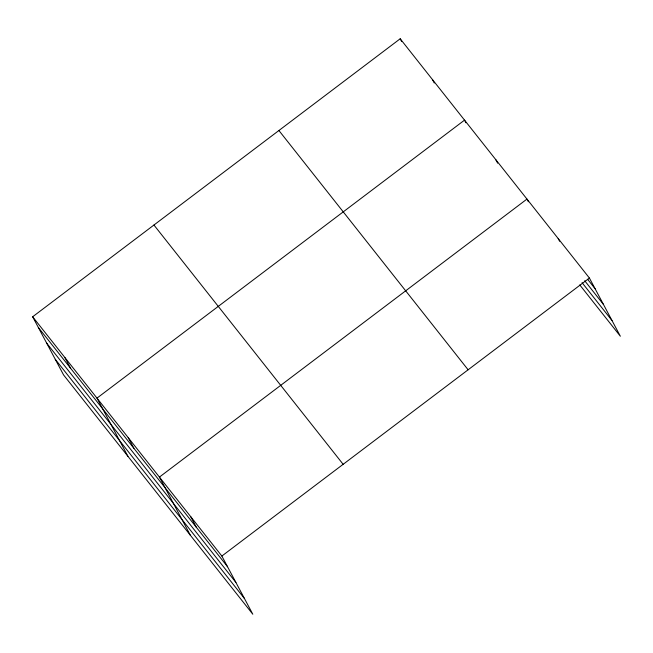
<?xml version="1.0" encoding="UTF-8"?>
<svg xmlns="http://www.w3.org/2000/svg" width="653" height="653" viewBox="0 0 653 653"><rect width="100%" height="100%" fill="white"/><g stroke="black" fill="none" stroke-linecap="round" stroke-linejoin="round"><path stroke-width="0.98" d="M32.65 316.77L221.857 556.046L252.801 614.228L63.586 374.953L32.65 316.77L400.199 38.772L589.414 278.047L620.35 336.23L579.766 284.904M221.857 556.046L589.414 278.047M587.618 279.288L595.112 288.765M584.704 280.741L603.437 304.429M582.052 282.667L612.024 320.566M278.913 130.51L468.119 369.786M153.945 225.032L343.151 464.307M38.347 327.488L227.554 566.763M46.673 343.151L235.888 582.427M55.26 359.289L244.467 598.564M558.193 238.565L559.621 241.243M528.399 201.761L526.971 199.083L159.422 477.082L190.358 535.272M495.749 159.601L497.651 163.177M465.956 122.805L464.536 120.128L96.979 398.126L127.923 456.308M432.368 79.446L434.269 83.021M400.199 38.772L401.628 41.449M190.643 516.564L196.341 527.281M128.2 437.6L133.898 448.317M64.818 357.444L70.516 368.161"/></g></svg>
